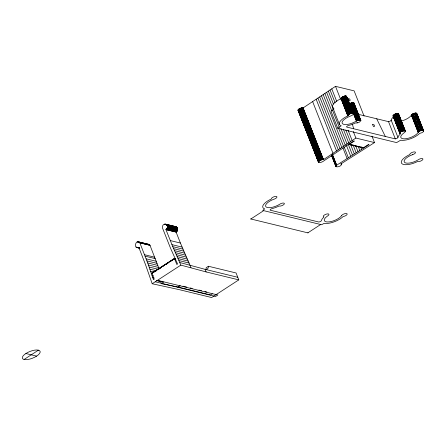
<?xml version="1.0" encoding="UTF-8"?>
<svg xmlns="http://www.w3.org/2000/svg" width="446" height="446" viewBox="0 0 446 446"><rect width="100%" height="100%" fill="white"/><g stroke="black" fill="none" stroke-linecap="round" stroke-linejoin="round"><path stroke-width="0.67" d="M238.788 279.871L206.141 271.932L180.864 265.108L172.747 246.644L165.945 229.623C171.231 225.152 161.703 220.876 162.528 228.084L170.489 248.115L177.58 263.993L176.828 264.484L174.453 258.451L151.824 273.169L154.205 279.202L153.446 279.692L147.693 262.945L139.843 242.841C135.751 238.075 132.986 249.738 138.784 247.296L145.429 264.417L152.203 283.751L178.991 289.593L211.638 297.538L238.788 279.871L236.073 272.974L208.416 266.251L206.158 267.723A10.347 4.538 57 0 1 205.757 269.702M165.945 229.623L176.103 232.093C178.595 230.794 177.725 225.682 174.553 226.663M364.064 116.077L354.135 90.867L335.515 86.34L303.09 107.932C301.563 107.558 296.93 109.186 298.558 110.881M334.043 108.93L330.949 111.032L337.739 128.27L396.611 142.592L400.642 140.211A12.516 4.75 -21.5 0 0 419.653 133.404C427.541 131.642 421.247 127.846 417.913 132.796A9.511 3.607 -21.5 0 1 404.338 138.84A9.511 3.607 -21.5 0 1 403.959 132.941C409.445 128.732 397.052 131.598 400.436 133.928A12.516 4.75 -21.5 0 0 397.96 137.407A1.907 0.725 -21.5 0 1 395.312 138.884L346.626 127.043A1.907 0.725 -21.5 0 1 348.722 125.426A12.516 4.75 -21.5 0 0 355.384 122.968C361.238 123.687 362.955 117.142 355.986 121.267A9.511 3.607 -21.5 0 1 342.617 123.821A9.511 3.607 -21.5 0 1 349.948 116.261C357.87 113.474 349.363 111.494 347.847 115.904L341.034 98.594C341.435 96.76 346.012 94.825 346.598 96.933M393.584 116.517C391.398 114.812 398.875 111.885 398.495 114.589M405.447 131.464L398.468 113.73M348.906 143.768L349.09 144.487L363.195 147.916L368.474 144.482L369.043 144.621L336.663 165.198C333.664 168.582 343.375 166.113 340.961 163.899L374.506 142.581L371.958 136.114M357.541 122.433L356.995 122.639M416.77 114.143C416.536 111.773 411.909 113.858 411.123 115.559A9.511 3.607 -21.5 0 1 401.16 121.095M353.923 103.745C354.247 101.604 350.428 103.115 349.463 103.868M374.506 142.581L355.886 138.048L323.462 159.646C318.901 158.821 315.835 164.903 322.514 161.759L353.806 140.914L354.369 141.053L349.09 144.487M337.739 128.27L341.223 125.755A12.516 4.75 -21.5 0 1 347.802 115.921L347.847 115.904M151.824 273.169L174.542 258.474L175.54 259.093M151.919 273.197L174.732 258.546M154.522 271.804L156.841 270.293M158.581 269.161L160.32 268.029M162.645 266.518L164.384 265.387M166.124 264.255L167.863 263.123M170.182 261.612L174.826 258.591M154.617 271.854L156.362 270.722M158.681 269.211L160.421 268.079M166.224 264.305L167.964 263.173M173.762 259.399L174.927 258.647M173.862 259.46L175.027 258.702M24.084 359.482L38.412 350.16M250.853 218.992L263.675 210.646M152.203 283.751L180.864 265.108M161.909 283.266L163.604 282.162L156.836 280.517M180.234 285.535L177.971 287.007L162.01 283.773M212.318 293.847L210.618 294.951L177.971 287.007A10.347 4.538 57 0 0 179.727 286.968M307.84 232.851L320.663 224.511M412.45 154.717L412.611 154.662A3.005 1.143 -21.5 0 0 415.494 152.46A3.005 1.143 -21.5 0 0 412.433 152.298A3.005 1.143 -21.5 0 0 409.868 154.517L409.835 154.55A12.516 4.75 -21.5 0 0 401.896 163.654A12.516 4.75 -21.5 0 0 417.411 161.597L417.64 161.48A3.005 1.143 -21.5 0 0 421.28 160.777L422.122 160.242A3.005 1.143 -21.5 0 0 422.117 158.553A3.005 1.143 -21.5 0 0 418.175 159.813L418.019 159.897A9.511 3.607 -21.5 0 1 404.572 162.383A9.511 3.607 -21.5 0 1 412.45 154.717L412.611 154.662M148.301 244.202L150.001 245.317L158.977 268.525M357.776 114.187L388.522 121.646A1.907 0.725 -21.5 0 0 391.17 120.169A12.516 4.75 -21.5 0 1 393.645 116.69M348.962 144.064L350.305 144.393M361.048 147.007L363.066 147.498L363.195 147.916M348.995 144.209L353.7 145.351M355.044 145.68L359.075 146.662M360.418 146.985L363.105 147.643M349.04 144.348L363.144 147.782M250.63 218.936L308.069 232.907M165.176 224.054L176.203 226.73M164.914 224.07L176.532 226.93M165.332 224.282L176.638 227.014M166.581 224.633L176.739 227.103M164.401 224.193L165.756 224.522M166.676 224.728L176.923 227.304M164.273 224.243L165.628 224.572M166.849 224.94L177.006 227.41M166.932 225.052L177.084 227.527M167.005 225.174L177.162 227.644M167.072 225.297L177.229 227.767M167.133 225.425L177.291 227.895M167.194 225.559L177.346 228.029M167.244 225.698L177.397 228.168M167.289 225.838L177.441 228.307M167.322 225.983L177.48 228.452M167.356 226.133L177.508 228.603M167.378 226.278L177.536 228.753M167.395 226.434L177.553 228.904M167.406 226.585L177.564 229.054M167.412 226.741L177.569 229.211M167.406 226.897L177.564 229.367M167.401 227.053L177.553 229.523M167.384 227.209L177.536 229.679M167.361 227.365L177.514 229.835M167.328 227.516L177.486 229.991M167.295 227.672L177.447 230.142M167.25 227.822L177.408 230.292M167.2 227.973L177.357 230.443M167.144 228.118L177.302 230.588M167.083 228.263L177.24 230.733M167.016 228.402L177.174 230.872M166.943 228.542L177.101 231.011M166.865 228.67L177.017 231.145M166.782 228.798L176.934 231.273M166.692 228.926L176.845 231.396M166.598 229.043L176.75 231.513M166.497 229.155L176.655 231.625M166.397 229.261L176.549 231.73M166.286 229.361L176.443 231.831M166.18 229.456L176.332 231.926M166.063 229.545L176.22 232.015M170.26 240.572L180.413 243.042L191.022 267.578M171.911 244.625L182.063 247.101M172.747 246.644L182.905 249.113M173.6 248.656L183.758 251.126M138.015 241.726L149.154 244.458M137.753 241.738L149.371 244.603M174.464 250.658L184.616 253.127M137.496 241.788L149.477 244.687M137.368 241.821L149.672 244.871M137.24 241.866L139.269 242.356M139.604 242.501L149.761 244.971M139.687 242.613L149.845 245.083M139.771 242.724L149.923 245.194M139.843 242.841L150.001 245.317M175.334 252.653L185.491 255.123M176.215 254.644L186.372 257.113M177.107 256.623L187.264 259.093M138.293 247.547L139.648 247.876M136.108 247.106L137.463 247.435M138.165 247.586L139.52 247.915M136.208 247.195L139.592 248.015M136.314 247.279L139.698 248.099M136.643 247.48L139.592 248.238M178.01 258.596L188.167 261.066M178.924 260.564L189.076 263.034M179.844 262.521L205.121 269.345L237.768 277.284M144.56 254.727L154.717 257.197M145.117 256.16L155.275 258.63M146.149 258.819L156.306 261.295M146.924 260.882L157.081 263.352M147.693 262.945L157.851 265.415M148.451 265.019L158.609 267.488M149.198 267.093L157.995 269.233M149.934 269.178L156.028 270.661M150.659 271.268L154.043 272.093M152.075 275.466L153.43 275.801M152.766 277.579L154.121 277.908M182.899 286.181L186.896 287.157M190.23 287.965L192.226 288.45M198.888 290.073L201.553 290.725M204.887 291.533L206.888 292.018M157.483 280.317L217.854 295.001L215.591 296.473L155.219 281.788M156.596 280.534L160.66 281.521L161.34 283.634M25.885 353.516A9.511 3.607 -21.5 0 1 40.134 351.437A9.511 3.607 -21.5 0 1 27.724 359.509A9.511 3.607 -21.5 0 1 25.885 353.516L36.605 356.125M152.008 273.225L152.298 273.365M399.917 133.51L393.021 115.993M376.697 118.792L385.305 136.47M416.776 113.39L423.7 130.957M416.67 113.306L423.683 131.091M416.536 113.234L423.639 131.23M416.458 113.206L423.31 130.739M416.285 113.161L423.165 130.422M416.19 113.145L422.981 130.383M416.09 113.133L422.88 130.371M415.984 113.122L422.775 130.36M415.873 113.117L422.657 130.355M415.75 113.117L422.54 130.355M415.633 113.122L422.423 130.36M415.505 113.133L422.295 130.371M415.377 113.145L422.167 130.383M415.243 113.161L422.033 130.399M415.103 113.178L421.894 130.416M414.964 113.206L421.754 130.444M414.825 113.234L421.615 130.472M414.68 113.267L421.47 130.505M414.535 113.301L421.325 130.539M414.39 113.34L421.18 130.578M414.239 113.384L421.03 130.622M413.219 113.78L420.009 131.018M413.08 113.847L419.87 131.085M412.94 113.914L419.731 131.152M412.806 113.986L419.597 131.224M412.678 114.059L419.469 131.297M412.55 114.131L419.34 131.369M412.427 114.209L419.218 131.447M412.31 114.287L419.101 131.525M412.199 114.366L418.989 131.603M412.093 114.444L418.883 131.681M411.987 114.522L418.777 131.76M411.892 114.605L418.683 131.843M411.803 114.683L418.593 131.921M411.719 114.767L418.51 131.999M411.641 114.845L418.432 132.083M411.569 114.923L418.359 132.161M411.507 115.001L418.237 132.317M411.396 115.157L418.186 132.39M398.562 113.819L405.459 131.33M398.345 113.652L405.408 131.603M398.194 113.596L405.336 131.748M398.105 113.574L404.896 130.812M398.016 113.552L404.806 130.79M397.921 113.535L404.706 130.773M397.815 113.524L404.606 130.762M397.704 113.518L404.494 130.756M397.592 113.518L404.383 130.75M397.475 113.518L404.266 130.756M397.353 113.524L404.143 130.762M397.224 113.529L404.015 130.767M397.091 113.546L403.881 130.784M396.957 113.563L403.747 130.801M396.823 113.585L403.613 130.823M396.678 113.613L403.468 130.851M396.539 113.641L403.329 130.879M396.394 113.674L403.184 130.912M396.249 113.713L403.039 130.951M396.098 113.752L402.889 130.99M395.953 113.797L402.744 131.035M395.803 113.847L402.593 131.085M395.658 113.897L402.448 131.135M395.507 113.953L402.298 131.191M395.362 114.009L402.153 131.247M395.217 114.07L402.008 131.308M395.072 114.131L401.863 131.369M394.933 114.198L401.723 131.436M394.794 114.265L401.584 131.503M394.66 114.338L401.45 131.57M394.526 114.405L401.316 131.642M393.718 114.945L400.508 132.183M393.623 115.029L400.413 132.267M393.534 115.107L400.324 132.345M393.45 115.185L400.24 132.423M393.378 115.269L400.168 132.507M393.311 115.347L400.101 132.585M393.244 115.425L400.034 132.663M393.194 115.503L399.984 132.741M393.143 115.575L400.207 133.705M393.071 115.726L400.134 133.672M393.049 115.793L400.068 133.638M391.17 120.169L397.96 137.407M388.522 121.646L395.312 138.884M353.946 102.926L360.886 120.554M353.84 102.848L360.859 120.688M353.7 102.781L360.803 120.833M353.622 102.753L360.413 119.991M353.444 102.708L360.323 119.963M353.343 102.691L360.134 119.929M353.243 102.68L360.033 119.918M353.132 102.675L359.922 119.913M353.02 102.669L359.81 119.907M352.903 102.675L359.693 119.913M352.78 102.68L359.571 119.918M352.652 102.686L359.443 119.924M352.518 102.703L359.309 119.941M352.385 102.719L359.175 119.957M352.245 102.742L359.036 119.98M352.106 102.77L358.896 120.002M351.966 102.797L358.757 120.035M351.822 102.831L358.612 120.069M351.677 102.87L358.467 120.108M351.526 102.909L358.316 120.147M351.381 102.954L358.171 120.191M351.231 103.004L358.021 120.242M351.086 103.054L357.876 120.292M350.935 103.11L357.725 120.348M350.79 103.165L357.58 120.403M350.645 103.227L357.436 120.465M350.5 103.288L357.291 120.526M350.361 103.355L357.151 120.593M350.222 103.422L357.012 120.66M350.088 103.494L356.878 120.727M349.954 103.561L356.744 120.799M349.826 103.639L356.616 120.877M349.697 103.712L356.488 120.95M349.58 103.79L356.371 121.028M346.553 96.319L353.466 113.892M346.391 96.197L353.444 114.025M346.325 96.158L353.388 114.165M346.168 96.102L353.042 113.368M346.079 96.08L352.87 113.317M345.99 96.063L352.78 113.301M345.89 96.052L352.68 113.284M345.784 96.041L352.574 113.278M345.672 96.035L352.463 113.273M345.555 96.029L352.346 113.267M345.438 96.035L352.228 113.273M345.315 96.041L352.1 113.278M345.182 96.052L351.972 113.29M345.053 96.068L351.844 113.306M344.914 96.085L351.704 113.323M344.78 96.107L351.571 113.345M344.635 96.135L351.426 113.373M344.496 96.169L351.286 113.407M344.351 96.202L351.141 113.44M344.2 96.241L350.991 113.479M344.056 96.286L350.846 113.524M343.905 96.33L350.695 113.568M343.76 96.381L350.55 113.619M343.61 96.431L350.4 113.669M343.465 96.487L350.255 113.724M343.32 96.548L350.11 113.78M343.175 96.609L349.965 113.841M343.03 96.671L349.82 113.908M342.89 96.737L349.681 113.975M342.751 96.804L349.541 114.042M342.617 96.877L349.408 114.115M342.489 96.949L349.279 114.187M342.361 97.022L349.151 114.26M342.238 97.1L349.023 114.338M342.115 97.172L348.906 114.41M342.004 97.25L348.789 114.488M341.892 97.334L348.683 114.566M341.787 97.412L348.577 114.65M341.692 97.49L348.482 114.728M341.597 97.568L348.387 114.806M341.513 97.652L348.298 114.89M341.43 97.73L348.22 114.968M341.357 97.808L348.148 115.046M360.831 147.247L361.594 149.187M341.29 97.886L348.081 115.124M341.229 97.964L348.019 115.202M341.179 98.042L347.969 115.28M341.134 98.12L347.886 115.43M341.067 98.265L347.835 115.57M341.028 98.404L347.813 115.77M335.515 86.34L340.605 99.268M353.338 131.587L355.886 138.048M358.222 146.455L359.749 150.33M355.88 146.31L357.915 151.478M331.746 88.793L336.836 101.721M348.042 130.16L352.111 140.501M353.031 144.878L356.086 152.632M330.051 89.975L335.147 102.903M345.84 130.048L350.422 141.683M350.701 144.738L354.263 153.786M328.351 91.151L333.441 104.08M343.375 129.29L348.722 142.865M348.376 144.599L352.452 154.94M332.616 107.168L339.406 124.406M326.639 92.333L333.262 109.136M340.9 128.532L347.01 144.041M346.57 145.758L350.645 156.1M332.454 110.05L339.244 127.288M324.922 93.509L331.802 110.959M338.676 128.415L345.293 145.218M344.24 147.264L348.315 157.605M323.199 94.686L343.571 146.394M342.985 148.078L347.055 158.419M321.466 95.857L341.837 147.57M319.721 97.027L340.092 148.741M317.97 98.198L338.341 149.912M316.214 99.369L336.585 151.083M341.012 163.197L341.497 164.624M312.674 101.699L333.039 153.413M332.593 154.857L336.663 165.198M332.493 154.935L336.563 165.276M332.398 155.018L336.468 165.36M332.309 155.096L336.379 165.438M332.225 155.175L336.301 165.522M332.147 155.258L336.223 165.6M332.08 155.336L336.156 165.678M332.019 155.414L336.094 165.756M331.846 155.214L336.173 166.202M331.679 155.163L336.089 166.18M331.562 155.136L336.122 166.732M331.545 155.208L336.067 166.692M331.54 155.398L335.933 166.553M303.09 107.932L323.462 159.646M303.001 107.915L323.372 159.623M302.901 107.899L323.272 159.612M302.801 107.887L323.166 159.596M302.689 107.882L323.06 159.59M302.578 107.876L322.943 159.59M302.455 107.876L322.826 159.59M302.332 107.882L322.703 159.596M302.204 107.893L322.575 159.607M302.076 107.904L322.447 159.618M301.942 107.926L322.307 159.635M301.803 107.949L322.174 159.657M301.663 107.971L322.034 159.685M301.518 108.004L321.889 159.713M301.373 108.038L321.744 159.746M301.228 108.071L321.599 159.785M301.083 108.116L321.449 159.824M300.933 108.161L321.304 159.869M300.788 108.205L321.153 159.919M300.637 108.261L321.008 159.969M300.493 108.311L320.858 160.025M300.342 108.372L320.713 160.081M300.197 108.428L320.568 160.142M300.052 108.495L320.423 160.203M299.913 108.562L320.284 160.27M299.773 108.629L320.144 160.337M299.64 108.696L320.011 160.409M299.506 108.768L319.877 160.482M299.377 108.841L319.749 160.554M299.249 108.919L319.62 160.632M299.132 108.997L319.498 160.705M299.015 109.075L319.381 160.783M298.904 109.153L319.275 160.861M298.798 109.231L319.169 160.945M298.697 109.309L319.063 161.023M298.603 109.393L318.974 161.101M298.513 109.471L318.884 161.184M298.43 109.549L318.801 161.262M298.357 109.632L318.723 161.34M298.285 109.71L318.656 161.419M298.223 109.788L318.595 161.497M298.168 109.867L318.539 161.575M298.123 109.939L318.845 162.573M298.084 110.017L318.762 162.545M298.023 110.156L318.628 162.478M297.995 110.296L318.516 162.394M206.141 271.932L205.121 269.345A10.347 4.538 57 0 0 208.416 266.251M176.103 232.093L180.413 243.042M341.034 98.594L341.012 98.683A12.516 4.75 -21.5 0 0 332.889 107.597M352.39 124.099L353.622 128.76M333.285 107.965A12.516 4.75 -21.5 0 1 333.073 107.787M348.231 98.811C349.848 104.23 351.476 97.858 348.231 98.811M372.588 124.573C374.177 129.948 375.906 123.737 372.588 124.573M341.63 215.596L341.396 215.925A9.511 3.607 -21.5 0 1 327.827 221.969A9.511 3.607 -21.5 0 1 327.448 216.07L327.565 215.975A3.005 1.143 -21.5 0 0 328.585 214.008A3.005 1.143 -21.5 0 0 324.8 214.777L323.991 215.318A3.005 1.143 -21.5 0 0 323.857 216.884L323.919 217.057A12.516 4.75 -21.5 0 0 321.449 220.541A1.907 0.725 -21.5 0 1 318.795 222.019L270.109 210.172A1.907 0.725 -21.5 0 1 272.205 208.561A12.516 4.75 -21.5 0 0 278.867 206.097L279.285 206.041A3.005 1.143 -21.5 0 0 282.731 205.277L283.572 204.747A3.005 1.143 -21.5 0 0 283.572 203.058A3.005 1.143 -21.5 0 0 279.625 204.313L279.469 204.402A9.511 3.607 -21.5 0 1 266.1 206.955A9.511 3.607 -21.5 0 1 273.437 199.395L274.067 199.161A3.005 1.143 -21.5 0 0 276.464 197.84L276.877 197.299A3.005 1.143 -21.5 0 0 274.257 196.675A3.005 1.143 -21.5 0 0 271.324 199.016A12.516 4.75 -21.5 0 0 264.712 208.89L262.733 210.417L321.605 224.739L324.125 223.346A12.516 4.75 -21.5 0 0 343.136 216.533L343.203 216.505A3.005 1.143 -21.5 0 0 347.105 214.398A3.005 1.143 -21.5 0 0 344.518 213.757L343.492 214.147A3.005 1.143 -21.5 0 0 341.63 215.596"/></g></svg>
